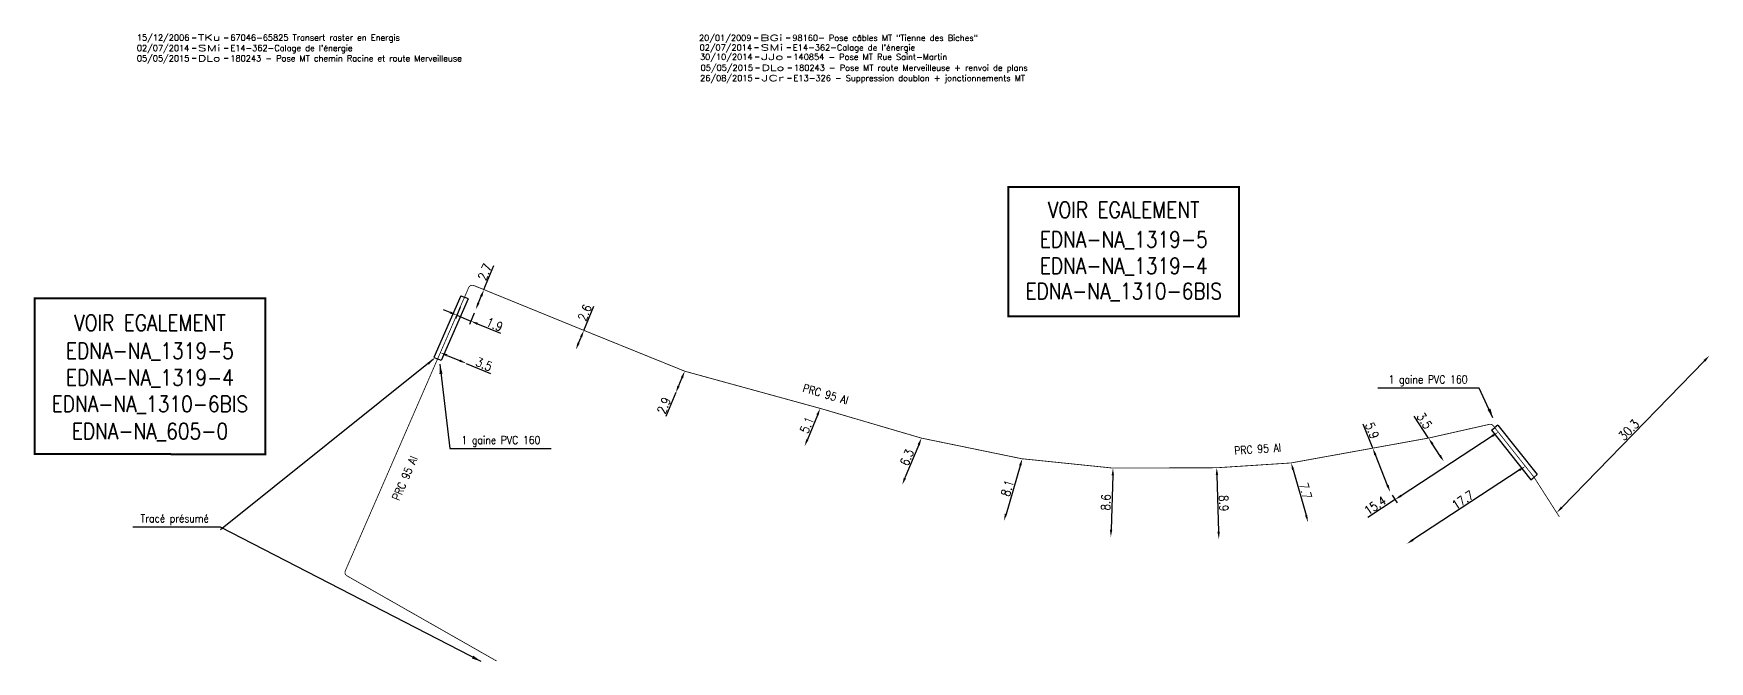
# Model space of a CAD drawing. Header units: millimetres. Extents: x 184004 to 185003, y 127000 to 127739.
# Drawn here: x 184428 to 184637.5, y 127410.9 to 127489.4 of the extents above; entities that cross this region are included whole.
import ezdxf
from ezdxf.enums import TextEntityAlignment as Align

# ---------------------------------------------------------------- set-up
doc = ezdxf.new("R2010")
doc.units = ezdxf.units.MM
doc.header["$PDMODE"] = 34
doc.layers.get('0').update_dxf_attribs({"linetype": 'CONTINUOUS'})
doc.layers.get('Defpoints').update_dxf_attribs({"linetype": 'CONTINUOUS'})
for name, color, linetype in [('M_120', 5, 'M_ST_13'), ('M_400', 7, 'CONTINUOUS'), ('M_930', 7, 'CONTINUOUS')]:
    doc.layers.add(name, color=color, linetype=linetype)
doc.layers.add('M_910', color=7, linetype='CONTINUOUS', plot=False)
doc.styles.get("Standard").update_dxf_attribs({"font": 'romans.shx', "width": 0.85})
doc.linetypes.add('M_ST_13', pattern='A,5,-0.3,["oo",Standard,S=1.5,R=0,X=0,Y=-0.5],-3', length=8.3)
doc.dimstyles.get("Standard").update_dxf_attribs({"dimtxt": 1.5, "dimasz": 1.2, "dimexe": 0.625, "dimexo": 0.625, "dimgap": 0.25, "dimtad": 1, "dimdec": 1, "dimzin": 0, "dimdsep": 46, "dimtxsty": 'Standard', "dimcen": -0.5, "dimadec": 0, "dimazin": 0, "dimtfac": 1, "dimtdec": 1, "dimtmove": 0, "dimatfit": 3, "dimfxl": 1, "dimtolj": 1, "dimtzin": 0, "dimarcsym": 0})

# ---------------------------------------------------------------- blocks, each defined once
blk = doc.blocks.new('GIS_MODF')
at = {"color": 0, "linetype": 'Continuous', "flags": 128}
for points in [[(-2.26, -0.01), (-1.76, -0.01)], [(1.76, -0.01), (2.26, -0.01)]]:
    blk.add_lwpolyline(points, dxfattribs=at)
at = {"color": 0, "linetype": 'Continuous'}
blk.add_attdef('DATE', text='', height=0.75, dxfattribs=at).set_placement((-2.58, -0.39), align=Align.RIGHT)
at = {"color": 0, "linetype": 'Continuous', "width": 3.590909}
blk.add_attdef('USER', text='', height=0.75, dxfattribs=at).set_placement((-1.52, -0.39), (1.31, -0.39), align=Align.FIT)
at = {"color": 0, "linetype": 'Continuous'}
blk.add_attdef('DESC', (2.53, -0.39), '', height=0.75, dxfattribs=at)
blk = doc.blocks.new('*D106')
at = {"layer": 'Defpoints', "color": 0, "linetype": 'Continuous', "transparency": 16777216}
for p in [(184602.34, 127438.83), (184604.26, 127435.9), (184604.26, 127435.9)]:
    blk.add_point(p, dxfattribs=at)
at = {"layer": 'M_120', "color": 0, "linetype": 'Continuous', "lineweight": -2, "transparency": 16777216}
for p, q in [((184602.34, 127438.83), (184600.55, 127441.57)), ((184601.95, 127438.57), (184601.95, 127438.57)), ((184603.77, 127436.65), (184602.84, 127438.07)), ((184603.87, 127435.64), (184603.87, 127435.64))]:
    blk.add_line(p, q, dxfattribs=at)
at = {"layer": 'M_120', "color": 0, "linetype": 'Continuous', "transparency": 16777216}
for points in [[(184602.96, 127438.16), (184602.71, 127437.99), (184602.34, 127438.83)], [(184603.89, 127436.73), (184603.64, 127436.57), (184604.26, 127435.9)]]:
    blk.add_solid(points, dxfattribs=at)
at = {"layer": 'M_120', "color": 0, "linetype": 'Continuous', "transparency": 16777216, "insert": (184601.83, 127440.99), "char_height": 1.125, "attachment_point": 5, "rotation": 303.2103}
blk.add_mtext('\\A1;3.5', dxfattribs=at)
blk = doc.blocks.new('*D107')
at = {"layer": 'Defpoints', "color": 0, "linetype": 'Continuous', "transparency": 16777216}
for p in [(184611.06, 127439.57), (184597.55, 127432.09), (184598.17, 127431.14)]:
    blk.add_point(p, dxfattribs=at)
at = {"layer": 'M_120', "color": 0, "linetype": 'Continuous', "lineweight": -2, "transparency": 16777216}
for p, q in [((184610.31, 127439.08), (184598.93, 127431.63)), ((184598.17, 127431.14), (184594.75, 127428.89)), ((184597.81, 127431.69), (184598.43, 127430.75))]:
    blk.add_line(p, q, dxfattribs=at)
at = {"layer": 'M_120', "color": 0, "linetype": 'Continuous', "transparency": 16777216}
for points in [[(184610.22, 127439.21), (184610.39, 127438.96), (184611.06, 127439.57)], [(184598.84, 127431.76), (184599.01, 127431.51), (184598.17, 127431.14)]]:
    blk.add_solid(points, dxfattribs=at)
at = {"layer": 'M_120', "color": 0, "linetype": 'Continuous', "transparency": 16777216, "insert": (184595.67, 127430.4), "char_height": 1.125, "attachment_point": 5, "rotation": 33.2103}
blk.add_mtext('\\A1;15.4', dxfattribs=at)
blk = doc.blocks.new('*D108')
at = {"layer": 'Defpoints', "color": 0, "linetype": 'Continuous', "transparency": 16777216}
for p in [(184614.44, 127435.31), (184599.63, 127425.61), (184599.63, 127425.61)]:
    blk.add_point(p, dxfattribs=at)
at = {"layer": 'M_120', "color": 0, "linetype": 'Continuous', "lineweight": -2, "transparency": 16777216}
blk.add_line((184613.69, 127434.82), (184600.39, 127426.11), dxfattribs=at)
at = {"layer": 'M_120', "color": 0, "linetype": 'Continuous', "transparency": 16777216}
for points in [[(184613.61, 127434.94), (184613.77, 127434.69), (184614.44, 127435.31)], [(184600.31, 127426.23), (184600.47, 127425.98), (184599.63, 127425.61)]]:
    blk.add_solid(points, dxfattribs=at)
at = {"layer": 'M_120', "color": 0, "linetype": 'Continuous', "transparency": 16777216, "insert": (184606.63, 127431.09), "char_height": 1.125, "attachment_point": 5, "rotation": 33.2103}
blk.add_mtext('\\A1;17.7', dxfattribs=at)
blk = doc.blocks.new('*D109')
at = {"layer": 'Defpoints', "color": 0, "linetype": 'Continuous', "transparency": 16777216}
for p in [(184595.37, 127437.57), (184597.55, 127432.09), (184597.55, 127432.09)]:
    blk.add_point(p, dxfattribs=at)
at = {"layer": 'M_120', "color": 0, "linetype": 'Continuous', "lineweight": -2, "transparency": 16777216}
for p, q in [((184595.37, 127437.57), (184594.17, 127440.57)), ((184597.22, 127432.92), (184595.7, 127436.73))]:
    blk.add_line(p, q, dxfattribs=at)
at = {"layer": 'M_120', "color": 0, "linetype": 'Continuous', "transparency": 16777216}
for points in [[(184595.84, 127436.79), (184595.56, 127436.67), (184595.37, 127437.57)], [(184597.36, 127432.98), (184597.08, 127432.87), (184597.55, 127432.09)]]:
    blk.add_solid(points, dxfattribs=at)
at = {"layer": 'M_120', "color": 0, "linetype": 'Continuous', "transparency": 16777216, "insert": (184595.3, 127439.76), "char_height": 1.125, "attachment_point": 5, "rotation": 291.7277}
blk.add_mtext('\\A1;5.9', dxfattribs=at)
blk = doc.blocks.new('*D110')
at = {"layer": 'Defpoints', "color": 0, "linetype": 'Continuous', "transparency": 16777216}
for p in [(184575.87, 127435.12), (184576.14, 127426.22), (184576.14, 127426.22)]:
    blk.add_point(p, dxfattribs=at)
at = {"layer": 'M_120', "color": 0, "linetype": 'Continuous', "lineweight": -2, "transparency": 16777216}
blk.add_line((184575.9, 127434.22), (184576.11, 127427.12), dxfattribs=at)
at = {"layer": 'M_120', "color": 0, "linetype": 'Continuous', "transparency": 16777216}
for points in [[(184576.05, 127434.22), (184575.75, 127434.21), (184575.87, 127435.12)], [(184576.26, 127427.12), (184575.96, 127427.12), (184576.14, 127426.22)]]:
    blk.add_solid(points, dxfattribs=at)
at = {"layer": 'M_120', "color": 0, "linetype": 'Continuous', "transparency": 16777216, "insert": (184576.75, 127430.69), "char_height": 1.125, "attachment_point": 5, "rotation": 271.7189}
blk.add_mtext('\\A1;8.9', dxfattribs=at)
blk = doc.blocks.new('*D111')
at = {"layer": 'Defpoints', "color": 0, "linetype": 'Continuous', "transparency": 16777216}
for p in [(184585.18, 127435.72), (184587.29, 127428.32), (184587.29, 127428.32)]:
    blk.add_point(p, dxfattribs=at)
at = {"layer": 'M_120', "color": 0, "linetype": 'Continuous', "lineweight": -2, "transparency": 16777216}
for p, q in [((184585.43, 127434.86), (184587.04, 127429.18)), ((184585.63, 127435.85), (184585.63, 127435.85)), ((184587.74, 127428.45), (184587.74, 127428.45))]:
    blk.add_line(p, q, dxfattribs=at)
at = {"layer": 'M_120', "color": 0, "linetype": 'Continuous', "transparency": 16777216}
for points in [[(184585.57, 127434.9), (184585.28, 127434.82), (184585.18, 127435.72)], [(184587.19, 127429.23), (184586.9, 127429.14), (184587.29, 127428.32)]]:
    blk.add_solid(points, dxfattribs=at)
at = {"layer": 'M_120', "color": 0, "linetype": 'Continuous', "transparency": 16777216, "insert": (184586.96, 127432.23), "char_height": 1.125, "attachment_point": 5, "rotation": 285.9155}
blk.add_mtext('\\A1;7.7', dxfattribs=at)
blk = doc.blocks.new('*D112')
at = {"layer": 'Defpoints', "color": 0, "linetype": 'Continuous', "transparency": 16777216}
for p in [(184562.91, 127435.08), (184562.64, 127426.48), (184562.64, 127426.48)]:
    blk.add_point(p, dxfattribs=at)
at = {"layer": 'M_120', "color": 0, "linetype": 'Continuous', "lineweight": -2, "transparency": 16777216}
blk.add_line((184562.88, 127434.18), (184562.67, 127427.38), dxfattribs=at)
at = {"layer": 'M_120', "color": 0, "linetype": 'Continuous', "transparency": 16777216}
for points in [[(184562.73, 127434.18), (184563.03, 127434.17), (184562.91, 127435.08)], [(184562.52, 127427.39), (184562.82, 127427.38), (184562.64, 127426.48)]]:
    blk.add_solid(points, dxfattribs=at)
at = {"layer": 'M_120', "color": 0, "linetype": 'Continuous', "transparency": 16777216, "insert": (184562.02, 127430.8), "char_height": 1.125, "attachment_point": 5, "rotation": 88.2185}
blk.add_mtext('\\A1;8.6', dxfattribs=at)
blk = doc.blocks.new('*D113')
at = {"layer": 'Defpoints', "color": 0, "linetype": 'Continuous', "transparency": 16777216}
for p in [(184551.57, 127436.24), (184549.28, 127428.47), (184549.28, 127428.47)]:
    blk.add_point(p, dxfattribs=at)
at = {"layer": 'M_120', "color": 0, "linetype": 'Continuous', "lineweight": -2, "transparency": 16777216}
blk.add_line((184551.32, 127435.38), (184549.54, 127429.33), dxfattribs=at)
at = {"layer": 'M_120', "color": 0, "linetype": 'Continuous', "transparency": 16777216}
for points in [[(184551.17, 127435.42), (184551.46, 127435.33), (184551.57, 127436.24)], [(184549.39, 127429.38), (184549.68, 127429.29), (184549.28, 127428.47)]]:
    blk.add_solid(points, dxfattribs=at)
at = {"layer": 'M_120', "color": 0, "linetype": 'Continuous', "transparency": 16777216, "insert": (184549.71, 127432.57), "char_height": 1.125, "attachment_point": 5, "rotation": 73.5646}
blk.add_mtext('\\A1;8.1', dxfattribs=at)
blk = doc.blocks.new('*D114')
at = {"layer": 'Defpoints', "color": 0, "linetype": 'Continuous', "transparency": 16777216}
for p in [(184538.97, 127438.83), (184536.57, 127433), (184536.57, 127433)]:
    blk.add_point(p, dxfattribs=at)
at = {"layer": 'M_120', "color": 0, "linetype": 'Continuous', "lineweight": -2, "transparency": 16777216}
blk.add_line((184538.63, 127438), (184536.91, 127433.84), dxfattribs=at)
at = {"layer": 'M_120', "color": 0, "linetype": 'Continuous', "transparency": 16777216}
for points in [[(184538.49, 127438.05), (184538.77, 127437.94), (184538.97, 127438.83)], [(184536.77, 127433.89), (184537.05, 127433.78), (184536.57, 127433)]]:
    blk.add_solid(points, dxfattribs=at)
at = {"layer": 'M_120', "color": 0, "linetype": 'Continuous', "transparency": 16777216, "insert": (184537.16, 127436.41), "char_height": 1.125, "attachment_point": 5, "rotation": 67.5471}
blk.add_mtext('\\A1;6.3', dxfattribs=at)
blk = doc.blocks.new('*D115')
at = {"layer": 'Defpoints', "color": 0, "linetype": 'Continuous', "transparency": 16777216}
for p in [(184526.32, 127442.54), (184524.38, 127437.83), (184524.38, 127437.83)]:
    blk.add_point(p, dxfattribs=at)
at = {"layer": 'M_120', "color": 0, "linetype": 'Continuous', "lineweight": -2, "transparency": 16777216}
blk.add_line((184525.97, 127441.71), (184524.72, 127438.66), dxfattribs=at)
at = {"layer": 'M_120', "color": 0, "linetype": 'Continuous', "transparency": 16777216}
for points in [[(184525.84, 127441.77), (184526.11, 127441.65), (184526.32, 127442.54)], [(184524.58, 127438.72), (184524.86, 127438.6), (184524.38, 127437.83)]]:
    blk.add_solid(points, dxfattribs=at)
at = {"layer": 'M_120', "color": 0, "linetype": 'Continuous', "transparency": 16777216, "insert": (184524.65, 127440.47), "char_height": 1.125, "attachment_point": 5, "rotation": 67.6092}
blk.add_mtext('\\A1;5.1', dxfattribs=at)
blk = doc.blocks.new('*D116')
at = {"layer": 'Defpoints', "color": 0, "linetype": 'Continuous', "transparency": 16777216}
for p in [(184509.39, 127447.19), (184508.28, 127444.51), (184508.28, 127444.51)]:
    blk.add_point(p, dxfattribs=at)
at = {"layer": 'M_120', "color": 0, "linetype": 'Continuous', "lineweight": -2, "transparency": 16777216}
for p, q in [((184509.04, 127446.36), (184508.62, 127445.34)), ((184508.28, 127444.51), (184507.04, 127441.53))]:
    blk.add_line(p, q, dxfattribs=at)
at = {"layer": 'M_120', "color": 0, "linetype": 'Continuous', "transparency": 16777216}
for points in [[(184508.9, 127446.42), (184509.18, 127446.3), (184509.39, 127447.19)], [(184508.48, 127445.4), (184508.76, 127445.29), (184508.28, 127444.51)]]:
    blk.add_solid(points, dxfattribs=at)
at = {"layer": 'M_120', "color": 0, "linetype": 'Continuous', "transparency": 16777216, "insert": (184506.79, 127442.89), "char_height": 1.125, "attachment_point": 5, "rotation": 67.5014}
blk.add_mtext('\\A1;2.9', dxfattribs=at)
blk = doc.blocks.new('*D117')
at = {"layer": 'Defpoints', "color": 0, "linetype": 'Continuous', "transparency": 16777216}
for p in [(184496.78, 127452.29), (184495.78, 127449.88), (184495.78, 127449.88)]:
    blk.add_point(p, dxfattribs=at)
at = {"layer": 'M_120', "color": 0, "linetype": 'Continuous', "lineweight": -2, "transparency": 16777216}
for p, q in [((184496.78, 127452.29), (184498.03, 127455.31)), ((184496.13, 127450.71), (184496.43, 127451.45))]:
    blk.add_line(p, q, dxfattribs=at)
at = {"layer": 'M_120', "color": 0, "linetype": 'Continuous', "transparency": 16777216}
for points in [[(184496.29, 127451.51), (184496.57, 127451.4), (184496.78, 127452.29)], [(184495.99, 127450.77), (184496.26, 127450.66), (184495.78, 127449.88)]]:
    blk.add_solid(points, dxfattribs=at)
at = {"layer": 'M_120', "color": 0, "linetype": 'Continuous', "transparency": 16777216, "insert": (184496.89, 127454.5), "char_height": 1.125, "attachment_point": 5, "rotation": 67.4638}
blk.add_mtext('\\A1;2.6', dxfattribs=at)
blk = doc.blocks.new('*D118')
at = {"layer": 'Defpoints', "color": 0, "linetype": 'Continuous', "transparency": 16777216}
for p in [(184484.3, 127457.38), (184483.26, 127454.88), (184483.26, 127454.88)]:
    blk.add_point(p, dxfattribs=at)
at = {"layer": 'M_120', "color": 0, "linetype": 'Continuous', "lineweight": -2, "transparency": 16777216}
for p, q in [((184484.3, 127457.38), (184485.55, 127460.41)), ((184483.6, 127455.72), (184483.95, 127456.55))]:
    blk.add_line(p, q, dxfattribs=at)
at = {"layer": 'M_120', "color": 0, "linetype": 'Continuous', "transparency": 16777216}
for points in [[(184483.47, 127455.77), (184483.74, 127455.66), (184483.26, 127454.88)], [(184483.81, 127456.6), (184484.09, 127456.49), (184484.3, 127457.38)]]:
    blk.add_solid(points, dxfattribs=at)
at = {"layer": 'M_120', "color": 0, "linetype": 'Continuous', "transparency": 16777216, "insert": (184484.4, 127459.59), "char_height": 1.125, "attachment_point": 5, "rotation": 67.4449}
blk.add_mtext('\\A1;2.7', dxfattribs=at)
blk = doc.blocks.new('*D119')
at = {"layer": 'Defpoints', "color": 0, "linetype": 'Continuous', "transparency": 16777216}
for p in [(184481.5, 127455.61), (184482.66, 127453.45), (184483.26, 127454.88)]:
    blk.add_point(p, dxfattribs=at)
at = {"layer": 'M_120', "color": 0, "linetype": 'Continuous', "lineweight": -2, "transparency": 16777216}
for p, q in [((184480.08, 127454.52), (184479.25, 127454.87)), ((184481.32, 127455.18), (184480.73, 127453.75)), ((184480.91, 127454.18), (184482.66, 127453.45)), ((184483.08, 127454.45), (184482.48, 127453.02)), ((184483.5, 127453.11), (184486.35, 127451.92))]:
    blk.add_line(p, q, dxfattribs=at)
at = {"layer": 'M_120', "color": 0, "linetype": 'Continuous', "transparency": 16777216}
for points in [[(184480.14, 127454.66), (184480.02, 127454.39), (184480.91, 127454.18)], [(184483.55, 127453.24), (184483.44, 127452.97), (184482.66, 127453.45)]]:
    blk.add_solid(points, dxfattribs=at)
at = {"layer": 'M_120', "color": 0, "linetype": 'Continuous', "transparency": 16777216, "insert": (184485.63, 127453.03), "char_height": 1.125, "attachment_point": 5, "rotation": 337.4449}
blk.add_mtext('\\A1;1.9', dxfattribs=at)
blk = doc.blocks.new('*D120')
at = {"layer": 'Defpoints', "color": 0, "linetype": 'Continuous', "transparency": 16777216}
for p in [(184478.85, 127449.51), (184482.08, 127448.17), (184482.08, 127448.17)]:
    blk.add_point(p, dxfattribs=at)
at = {"layer": 'M_120', "color": 0, "linetype": 'Continuous', "lineweight": -2, "transparency": 16777216}
for p, q in [((184479.68, 127449.17), (184481.25, 127448.52)), ((184482.08, 127448.17), (184485.11, 127446.91))]:
    blk.add_line(p, q, dxfattribs=at)
at = {"layer": 'M_120', "color": 0, "linetype": 'Continuous', "transparency": 16777216}
for points in [[(184479.74, 127449.31), (184479.62, 127449.03), (184478.85, 127449.51)], [(184481.31, 127448.65), (184481.19, 127448.38), (184482.08, 127448.17)]]:
    blk.add_solid(points, dxfattribs=at)
at = {"layer": 'M_120', "color": 0, "linetype": 'Continuous', "transparency": 16777216, "insert": (184484.3, 127448.06), "char_height": 1.125, "attachment_point": 5, "rotation": 337.4459}
blk.add_mtext('\\A1;3.5', dxfattribs=at)
blk = doc.blocks.new('*D123')
at = {"layer": 'Defpoints', "color": 0, "linetype": 'Continuous', "transparency": 16777216}
for p in [(184637.45, 127449.13), (184637.45, 127449.13), (184618.36, 127429.5)]:
    blk.add_point(p, dxfattribs=at)
at = {"layer": 'M_120', "color": 0, "linetype": 'Continuous', "lineweight": -2, "transparency": 16777216}
blk.add_line((184618.99, 127430.15), (184636.83, 127448.48), dxfattribs=at)
at = {"layer": 'M_120', "color": 0, "linetype": 'Continuous', "transparency": 16777216}
for points in [[(184636.72, 127448.59), (184636.93, 127448.38), (184637.45, 127449.13)], [(184618.88, 127430.25), (184619.09, 127430.04), (184618.36, 127429.5)]]:
    blk.add_solid(points, dxfattribs=at)
at = {"layer": 'M_120', "color": 0, "linetype": 'Continuous', "transparency": 16777216, "insert": (184627.37, 127439.84), "char_height": 1.125, "attachment_point": 5, "rotation": 45.7857}
blk.add_mtext('\\A1;30.3', dxfattribs=at)

msp = doc.modelspace()

# ---------------------------------------------------------------- linework, layer by layer
at = {"layer": 'M_120'}
msp.add_lwpolyline([(184618.69, 127428.99, 0.1, 0.1, 0), (184615.54, 127433.92, 0.1, 0.1, 0.025916), (184615.51, 127433.96, 0.1, 0.1, 0), (184614.44, 127435.31, 0.1, 0.1, 0), (184611.06, 127439.57, 0.1, 0.1, 0), (184610.61, 127440.14, 0.1, 0.1, 0), (184610.44, 127440.36, 0.1, 0.1, 0.287896), (184609.93, 127440.54, 0.1, 0.1, 0), (184602.34, 127438.83, 0.1, 0.1, 0), (184595.37, 127437.57, 0.1, 0.1, 0), (184585.2, 127435.73, 0.1, 0.1, -0.01894), (184585.16, 127435.72, 0.1, 0.1, 0), (184575.88, 127435.12, 0.1, 0.1, -0.015553), (184575.85, 127435.12, 0.1, 0.1, 0), (184562.93, 127435.08, 0.1, 0.1, -0.02631), (184562.88, 127435.08, 0.1, 0.1, 0), (184551.6, 127436.24, 0.1, 0.1, -0.025088), (184551.55, 127436.24, 0.1, 0.1, 0), (184538.99, 127438.82, 0.1, 0.1, -0.020758), (184538.95, 127438.83, 0.1, 0.1, 0), (184526.32, 127442.54, 0.1, 0.1, 0.004379), (184526.31, 127442.54, 0.1, 0.1, 0), (184509.41, 127447.18, 0.1, 0.1, -0.028962), (184509.36, 127447.2, 0.1, 0.1, 0), (184496.78, 127452.29, 0.1, 0.1, 0), (184484.3, 127457.38, 0.1, 0.1, 0), (184483.03, 127457.89, 0.1, 0.1, 0.407349), (184482.38, 127457.63, 0.1, 0.1, 0), (184481.86, 127456.42, 0.1, 0.1, 0), (184481.5, 127455.61, 0.1, 0.1, 0), (184478.85, 127449.51, 0.1, 0.1, 0), (184478.5, 127448.72, 0.1, 0.1, 0), (184466.97, 127422.24, 0.1, 0.1, 0.383339), (184467.18, 127421.61, 0.1, 0.1, 0), (184485.87, 127410.97, 0, 0, 0)], format="xyseb", dxfattribs=at)
at = {"layer": 'M_400', "color": 7, "linetype": 'CONTINUOUS'}
for p, q in [((184481.4, 127456.62), (184478.05, 127448.92)), ((184482.32, 127456.23), (184478.96, 127448.52)), ((184481.4, 127456.62), (184481.86, 127456.42)), ((184482.32, 127456.23), (184481.86, 127456.42)), ((184478.05, 127448.92), (184478.5, 127448.72)), ((184478.96, 127448.52), (184478.5, 127448.72)), ((184610.22, 127439.83), (184610.61, 127440.14)), ((184610.22, 127439.83), (184615.14, 127433.63)), ((184611, 127440.45), (184610.61, 127440.14)), ((184611, 127440.45), (184615.92, 127434.26)), ((184615.14, 127433.63), (184615.53, 127433.94)), ((184615.92, 127434.26), (184615.53, 127433.94))]:
    msp.add_line(p, q, dxfattribs=at)
at = {"layer": 'M_930', "const_width": 0.25}
for points in [[(184549.83, 127470.2), (184578.67, 127470.2), (184578.67, 127454.05), (184549.83, 127454.05)], [(184428.13, 127456.28), (184456.97, 127456.28), (184456.97, 127436.81), (184428.13, 127436.83)]]:
    msp.add_lwpolyline(points, close=True, dxfattribs=at)

# ---------------------------------------------------------------- block references
at = {"layer": 'M_910'}
ref = msp.add_blockref('GIS_MODF', (184450.07, 127488.88), dxfattribs=at)
ref.add_attrib('DATE', '15/12/2006', dxfattribs={"layer": '0', "color": 0, "linetype": 'Continuous', "height": 0.75}).set_placement((184447.48, 127488.5), align=Align.RIGHT)
ref.add_attrib('USER', 'TKu', dxfattribs={"layer": '0', "color": 0, "linetype": 'Continuous', "height": 0.75, "width": 1.519231}).set_placement((184448.55, 127488.5), (184451.37, 127488.5), align=Align.FIT)
ref.add_attrib('DESC', '67046-65825 Transert raster en Energis', (184452.6, 127488.5), dxfattribs={"layer": '0', "color": 0, "linetype": 'Continuous', "height": 0.75})
ref = msp.add_blockref('GIS_MODF', (184520.31, 127488.86), dxfattribs=at)
ref.add_attrib('DATE', '20/01/2009', dxfattribs={"layer": '0', "color": 0, "linetype": 'Continuous', "height": 0.75}).set_placement((184517.73, 127488.47), align=Align.RIGHT)
ref.add_attrib('USER', 'BGi', dxfattribs={"layer": '0', "color": 0, "linetype": 'Continuous', "height": 0.75, "width": 1.680851}).set_placement((184518.8, 127488.47), (184521.62, 127488.47), align=Align.FIT)
ref.add_attrib('DESC', '98160- Pose câbles MT "Tienne des Biches"', (184522.84, 127488.47), dxfattribs={"layer": '0', "color": 0, "linetype": 'Continuous', "height": 0.75})
ref = msp.add_blockref('GIS_MODF', (184450.07, 127487.58), dxfattribs=at)
ref.add_attrib('DATE', '02/07/2014', dxfattribs={"layer": '0', "color": 0, "linetype": 'Continuous', "height": 0.75}).set_placement((184447.48, 127487.2), align=Align.RIGHT)
ref.add_attrib('USER', 'SMi', dxfattribs={"layer": '0', "color": 0, "linetype": 'Continuous', "height": 0.75, "width": 1.612245}).set_placement((184448.55, 127487.2), (184451.37, 127487.2), align=Align.FIT)
ref.add_attrib('DESC', "E14-362-Calage de l'énergie", (184452.6, 127487.2), dxfattribs={"layer": '0', "color": 0, "linetype": 'Continuous', "height": 0.75})
ref = msp.add_blockref('GIS_MODF', (184450.07, 127486.3), dxfattribs=at)
ref.add_attrib('DATE', '05/05/2015', dxfattribs={"layer": '0', "color": 0, "linetype": 'Continuous', "height": 0.75}).set_placement((184447.48, 127485.91), align=Align.RIGHT)
ref.add_attrib('USER', 'DLo', dxfattribs={"layer": '0', "color": 0, "linetype": 'Continuous', "height": 0.75, "width": 1.462963}).set_placement((184448.55, 127485.91), (184451.37, 127485.91), align=Align.FIT)
ref.add_attrib('DESC', '180243 - Pose MT chemin Racine et route Merveilleuse', (184452.6, 127485.91), dxfattribs={"layer": '0', "color": 0, "linetype": 'Continuous', "height": 0.75})
ref = msp.add_blockref('GIS_MODF', (184520.38, 127487.64), dxfattribs=at)
ref.add_attrib('DATE', '02/07/2014', dxfattribs={"layer": '0', "color": 0, "linetype": 'Continuous', "height": 0.75}).set_placement((184517.8, 127487.26), align=Align.RIGHT)
ref.add_attrib('USER', 'SMi', dxfattribs={"layer": '0', "color": 0, "linetype": 'Continuous', "height": 0.75, "width": 1.612245}).set_placement((184518.87, 127487.26), (184521.69, 127487.26), align=Align.FIT)
ref.add_attrib('DESC', "E14-362-Calage de l'énergie", (184522.91, 127487.26), dxfattribs={"layer": '0', "color": 0, "linetype": 'Continuous', "height": 0.75})
ref = msp.add_blockref('GIS_MODF', (184520.45, 127486.48), dxfattribs=at)
ref.add_attrib('DATE', '30/10/2014', dxfattribs={"layer": '0', "color": 0, "linetype": 'Continuous', "height": 0.75}).set_placement((184517.86, 127486.09), align=Align.RIGHT)
ref.add_attrib('USER', 'JJo', dxfattribs={"layer": '0', "color": 0, "linetype": 'Continuous', "height": 0.75, "width": 1.645833}).set_placement((184518.93, 127486.09), (184521.75, 127486.09), align=Align.FIT)
ref.add_attrib('DESC', '140854 - Pose MT Rue Saint-Martin', (184522.97, 127486.09), dxfattribs={"layer": '0', "color": 0, "linetype": 'Continuous', "height": 0.75})
ref = msp.add_blockref('GIS_MODF', (184520.51, 127485.12), dxfattribs=at)
ref.add_attrib('DATE', '05/05/2015', dxfattribs={"layer": '0', "color": 0, "linetype": 'Continuous', "height": 0.75}).set_placement((184517.93, 127484.73), align=Align.RIGHT)
ref.add_attrib('USER', 'DLo', dxfattribs={"layer": '0', "color": 0, "linetype": 'Continuous', "height": 0.75, "width": 1.462963}).set_placement((184519, 127484.73), (184521.82, 127484.73), align=Align.FIT)
ref.add_attrib('DESC', '180243 - Pose MT route Merveilleuse + renvoi de plans', (184523.04, 127484.73), dxfattribs={"layer": '0', "color": 0, "linetype": 'Continuous', "height": 0.75})
ref = msp.add_blockref('GIS_MODF', (184520.47, 127483.82), dxfattribs=at)
ref.add_attrib('DATE', '26/08/2015', dxfattribs={"layer": '0', "color": 0, "linetype": 'Continuous', "height": 0.75}).set_placement((184517.88, 127483.44), align=Align.RIGHT)
ref.add_attrib('USER', 'JCr', dxfattribs={"layer": '0', "color": 0, "linetype": 'Continuous', "height": 0.75, "width": 1.612245}).set_placement((184518.95, 127483.44), (184521.77, 127483.44), align=Align.FIT)
ref.add_attrib('DESC', 'E13-326 - Suppression doublon + jonctionnements MT', (184522.99, 127483.44), dxfattribs={"layer": '0', "color": 0, "linetype": 'Continuous', "height": 0.75})

# ---------------------------------------------------------------- texts
at = {"layer": 'M_120', "width": 0.85}
for rotation, p in [(343.8955, (184527, 127444.32)), (66.4592, (184474.41, 127433.82)), (3.7365, (184580.99, 127437.45))]:
    msp.add_text('PRC 95 Al', height=1, rotation=rotation, dxfattribs=at).set_placement(p, align=Align.MIDDLE)
at = {"layer": 'M_120', "linetype": 'Continuous', "insert": (184449.91, 127428.63), "char_height": 1, "attachment_point": 6}
msp.add_mtext('Tracé présumé', dxfattribs=at)
at = {"layer": 'M_400', "char_height": 1}
for insert, attachment_point in [((184607.22, 127445.99), 6), ((184481.48, 127438.42), 4)]:
    msp.add_mtext('1 gaine PVC 160 ', dxfattribs=dict(at, insert=insert, attachment_point=attachment_point))
at = {"layer": 'M_930', "width": 0.85}
for s, p in [('VOIR EGALEMENT', (184564.25, 127466.35)), ('EDNA-NA_1319-5', (184564.25, 127462.66)), ('EDNA-NA_1319-4', (184564.25, 127459.36)), ('EDNA-NA_1310-6BIS', (184564.25, 127456.19)), ('VOIR EGALEMENT', (184442.55, 127452.24)), ('EDNA-NA_1319-5', (184442.55, 127448.74)), ('EDNA-NA_1319-4', (184442.55, 127445.38)), ('EDNA-NA_1310-6BIS', (184442.55, 127442.09)), ('EDNA-NA_605-0', (184442.55, 127438.69))]:
    msp.add_text(s, height=2, dxfattribs=at).set_placement(p, align=Align.CENTER)

# ---------------------------------------------------------------- dimensions: what is measured, and where the dimension line sits
at = {"layer": 'M_120', "linetype": 'Continuous'}
for base, p1, p2, angle, picture, middle in [((184483.26, 127454.88), (184484.3, 127457.38), (184483.26, 127454.88), 67.4449, '*D118', (184485.1, 127459.31)), ((184482.66, 127453.45), (184481.5, 127455.61), (184483.26, 127454.88), 157.4449, '*D119', (184485.34, 127452.34)), ((184495.78, 127449.88), (184496.78, 127452.29), (184495.78, 127449.88), 67.4638, '*D117', (184497.58, 127454.21)), ((184482.08, 127448.17), (184478.85, 127449.51), (184482.08, 127448.17), 157.4459, '*D120', (184484.01, 127447.37)), ((184508.28, 127444.51), (184509.39, 127447.19), (184508.28, 127444.51), 67.5014, '*D116', (184507.49, 127442.6)), ((184524.38, 127437.83), (184526.32, 127442.54), (184524.38, 127437.83), 67.6092, '*D115', (184525.35, 127440.18)), ((184597.55, 127432.09), (184595.37, 127437.57), (184597.55, 127432.09), 111.7277, '*D109', (184594.61, 127439.49)), ((184604.26, 127435.9), (184602.34, 127438.83), (184604.26, 127435.9), 123.2103, '*D106', (184601.2, 127440.58)), ((184536.57, 127433), (184538.97, 127438.83), (184536.57, 127433), 67.5471, '*D114', (184537.85, 127436.12)), ((184598.17, 127431.14), (184611.06, 127439.57), (184597.55, 127432.09), 33.2103, '*D107', (184596.08, 127429.77)), ((184549.28, 127428.47), (184551.57, 127436.24), (184549.28, 127428.47), 73.5646, '*D113', (184550.43, 127432.36)), ((184562.64, 127426.48), (184562.91, 127435.08), (184562.64, 127426.48), 88.2185, '*D112', (184562.77, 127430.78)), ((184576.14, 127426.22), (184575.87, 127435.12), (184576.14, 127426.22), 91.7189, '*D110', (184576, 127430.67)), ((184587.29, 127428.32), (184585.18, 127435.72), (184587.29, 127428.32), 105.9155, '*D111', (184586.23, 127432.02)), ((184599.63, 127425.61), (184614.44, 127435.31), (184599.63, 127425.61), 33.2103, '*D108', (184607.04, 127430.46))]:
    dim = msp.add_linear_dim(base=base, p1=p1, p2=p2, angle=angle, dimstyle='Standard', override={"dimscale": 0.75}, dxfattribs=at)
    dim.commit()
    dim.dimension.update_dxf_attribs({"geometry": picture, "text_midpoint": middle, "dimtype": 160})
dim = msp.add_linear_dim(base=(184637.45, 127449.13), p1=(184618.36, 127429.5), p2=(184637.45, 127449.13), angle=225.7857, text='30.3', dimstyle='Standard', override={"dimscale": 0.75, "dimlfac": 1, "dimlunit": 2}, dxfattribs=at)
dim.commit()
dim.dimension.update_dxf_attribs({"geometry": '*D123', "text_midpoint": (184627.37, 127439.84)})

# ---------------------------------------------------------------- leaders
msp.add_leader([(184478.01, 127448.68), (184451.36, 127427.38)], dimstyle='Standard', override={"dimscale": 0.75, "dimgap": 0.25, "dimtad": 0}, dxfattribs=at)
at = {"layer": 'M_120', "linetype": 'Continuous', "annotation_type": 0, "has_hookline": 1, "hookline_direction": 1, "text_width": 9.51}
msp.add_leader([(184483.94, 127410.91), (184451.36, 127427.71), (184450.16, 127427.71)], dimstyle='Standard', dxfattribs=at)
at = {"layer": 'M_400', "annotation_type": 0, "has_hookline": 1, "text_width": 11.21}
for points, hookline_direction in [([(184478.79, 127448.05), (184480.03, 127437.51), (184481.23, 127437.51)], 0), ([(184610.4, 127441.36), (184608.67, 127445.07), (184607.47, 127445.07)], 1)]:
    msp.add_leader(points, dimstyle='Standard', dxfattribs=dict(at, hookline_direction=hookline_direction))

doc.saveas('drawing.dxf')
